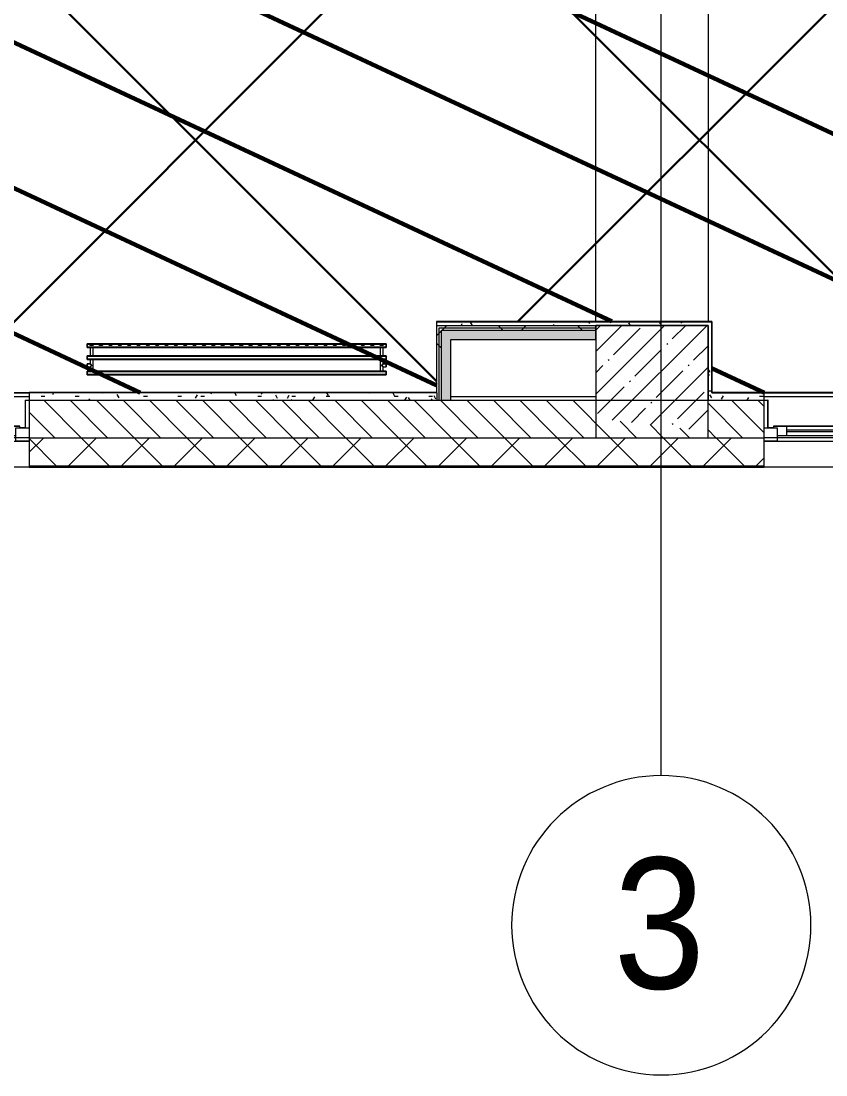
# Model space of a CAD drawing. Header units: millimetres. Extents: x -164500 to 426394, y -23753 to 102118.
# Drawn here: x 153359 to 157662, y -3507 to 2126 of the extents above; entities that cross this region are included whole.
import ezdxf

# ---------------------------------------------------------------- set-up
doc = ezdxf.new("R2010")
doc.units = ezdxf.units.MM
for name, color, linetype, lineweight in [('0) шлифовка', 5, 'Continuous', 60), ('5.3) Л-7 Линолеум 4 вып', 230, 'Continuous', 30), ('A-FLOR', 7, 'Continuous', 9), ('A-GLAZ', 7, 'Continuous', 9), ('A-GLAZ-1', 7, 'Continuous', 5), ('A-WALL', 7, 'Continuous', 5), ('I-WALL', 7, 'Continuous', 5), ('S-COLS-1', 7, 'Continuous', 5), ('Оси', 7, 'Continuous', 9), ('Оси-1', 7, 'Continuous', 20)]:
    doc.layers.add(name, color=color, linetype=linetype, lineweight=lineweight)
doc.layers.add('2) защита вин плитк', color=6, linetype='Continuous')
doc.layers.add('3.2.3) Нал-ой пол 4 вып', color=3, linetype='Continuous')
for name, color, linetype, lineweight, true_color in [('A-WALL-1', 9, 'Continuous', 5, 0x808080), ('A-WALL-FNSH-1', 9, 'Continuous', 5, 0x808080), ('M-EQPM-1', 7, 'Continuous', 9, 0xb2b2b2)]:
    doc.layers.add(name, color=color, linetype=linetype, lineweight=lineweight, true_color=true_color)
doc.styles.add('Arial', font='arial.ttf', dxfattribs={"width": 0.9, "height": 700})
pattern_1 = [(0, (148772.123, -0.94), (243.84, 60.96), [20.117, -162.763, 20.117, -162.763, -975.36]), (0, (148772.123, -0.94), (243.84, 60.96), [-365.76, 20.117, -345.643, 20.117, -162.763, -426.72]), (0, (148772.123, -0.94), (243.84, 60.96), [-914.4, 20.117, -101.803, 20.117, -284.683]), (120, (148863.563, 29.54), (-174.7129, 180.69163), [20.117, -162.763, 20.117, -162.763, -975.36]), (120, (148863.563, 29.54), (-174.7129, 180.69163), [-365.76, 20.117, -345.643, 20.117, -162.763, -426.72]), (120, (148863.563, 29.54), (-174.7129, 180.69163), [-914.4, 20.117, -101.803, 20.117, -284.683]), (240, (148894.043, 151.46), (-69.1271, -241.65163), [20.117, -162.763, 20.117, -162.763, -975.36]), (240, (148894.043, 151.46), (-69.1271, -241.65163), [-365.76, 20.117, -345.643, 20.117, -162.763, -426.72]), (240, (148894.043, 151.46), (-69.1271, -241.65163), [-914.4, 20.117, -101.803, 20.117, -284.683])]
pattern_2 = [(45, (148772.12, -0.94), (-212.132, 212.132), []), (135, (148772.12, -0.94), (-212.132, -212.132), [])]
pattern_3 = [(45, (148903.1, 14959), (-1347.04, 1347.04), [])]

# ---------------------------------------------------------------- blocks, each defined once
blk = doc.blocks.new('radiator_prado_classic_z_tip_30_po exemplyaru - Classic Z Тип 30-500-30677904-Объем проектирования 2 этажа')
at = {"layer": 'M-EQPM-1'}
for p, q in [((0, -64), (0, -82)), ((0, -64), (1600, -64)), ((1600, -64), (0, -64)), ((0, -82), (0, -64)), ((0, -82), (1600, -82)), ((18.5, -82), (0, -82)), ((17.5, -106.5), (0, -106.5)), ((17.5, -106.5), (0, -106.5)), ((0, -121.5), (0, -106.5)), ((0, -106.5), (0, -107.5)), ((0, -107.5), (0, -114)), ((0, -107.5), (0, -108.7)), ((0, -114), (0, -107.5)), ((0, -107.5), (0, -107.5)), ((0, -108.7), (0, -110.3)), ((0, -110.3), (0, -114)), ((17.5, -82), (17.5, -106.5)), ((17.5, -82), (17.5, -106.5)), ((17.5, -82), (18.5, -82)), ((18.5, -82), (17.5, -82)), ((17.5, -82), (18.5, -82)), ((21.2, -82), (17.5, -82)), ((18.5, -82), (32.2, -82)), ((28.8, -82), (18.5, -82)), ((18.5, -82), (32.2, -82)), ((32.5, -82), (21.2, -82)), ((32.2, -82), (28.8, -82)), ((32.2, -82), (32.5, -82)), ((32.5, -82), (32.2, -82)), ((32.2, -82), (32.5, -82)), ((1567.8, -82), (32.2, -82)), ((32.5, -146), (32.5, -82)), ((32.5, -146), (32.5, -82)), ((1567.5, -82), (1567.5, -146)), ((1567.5, -82), (1567.5, -146)), ((1567.5, -82), (1567.8, -82)), ((1575, -82), (1567.5, -82)), ((1567.5, -82), (1567.8, -82)), ((1567.8, -82), (1567.5, -82)), ((1567.8, -82), (1581.5, -82)), ((1567.8, -82), (1581.5, -82)), ((1569.7, -82), (1567.8, -82)), ((1573.1, -82), (1569.7, -82)), ((1576.9, -82), (1573.1, -82)), ((1582.5, -82), (1575, -82)), ((1581.5, -82), (1576.9, -82)), ((1581.5, -82), (1582.5, -82)), ((1581.5, -82), (1582.5, -82)), ((1582.5, -82), (1581.5, -82)), ((1600, -82), (1581.5, -82)), ((1582.5, -106.5), (1582.5, -82)), ((1582.5, -106.5), (1582.5, -82)), ((1600, -106.5), (1582.5, -106.5)), ((1600, -106.5), (1582.5, -106.5)), ((1600, -82), (1600, -64)), ((1600, -64), (1600, -82)), ((1600, -107.5), (1600, -106.5)), ((1600, -106.5), (1600, -121.5)), ((1600, -107.5), (1600, -106.5)), ((1600, -106.5), (1600, -107.5)), ((1600, -114), (1600, -107.5)), ((1600, -120.5), (1600, -107.5)), ((1600, -107.5), (1600, -120.5)), ((0, -114), (0, -120.5)), ((0, -114), (0, -117.8)), ((0, -120.5), (0, -114)), ((0, -117.8), (0, -119.3)), ((0, -119.3), (0, -120.5)), ((0, -120.5), (0, -121.5)), ((0, -120.5), (0, -120.5)), ((0, -121.5), (17.5, -121.5)), ((0, -121.5), (17.5, -121.5)), ((0, -146), (0, -164)), ((1600, -146), (0, -146)), ((0, -146), (18.5, -146)), ((0, -164), (0, -146)), ((0, -164), (1600, -164)), ((17.8, -164), (0, -164)), ((17.5, -121.5), (17.5, -146)), ((17.5, -121.5), (17.5, -146)), ((18.5, -146), (17.5, -146)), ((17.5, -146), (18.5, -146)), ((18.5, -146), (17.5, -146)), ((17.5, -146), (28.8, -146)), ((17.5, -164), (17.5, -210)), ((17.5, -164), (17.5, -210)), ((17.5, -164), (17.8, -164)), ((17.8, -164), (17.5, -164)), ((17.5, -164), (17.8, -164)), ((25, -164), (17.5, -164)), ((17.8, -164), (32.2, -164)), ((26.9, -164), (17.8, -164)), ((17.8, -164), (28.8, -164)), ((32.2, -146), (18.5, -146)), ((18.5, -146), (26.9, -146)), ((31.5, -146), (18.5, -146)), ((32.5, -164), (25, -164)), ((26.9, -146), (30.3, -146)), ((30.3, -164), (26.9, -164)), ((28.8, -146), (31.5, -146)), ((28.8, -164), (31.5, -164)), ((30.3, -146), (32.2, -146)), ((32.2, -164), (30.3, -164)), ((32.2, -146), (31.5, -146)), ((31.5, -146), (32.5, -146)), ((31.5, -164), (32.2, -164)), ((32.5, -146), (32.2, -146)), ((32.2, -146), (32.5, -146)), ((32.5, -146), (32.2, -146)), ((32.2, -146), (1567.8, -146)), ((32.2, -164), (32.5, -164)), ((32.5, -164), (32.2, -164)), ((32.2, -164), (32.5, -164)), ((1567.8, -164), (32.2, -164)), ((32.5, -210), (32.5, -164)), ((32.5, -210), (32.5, -164)), ((1567.8, -146), (1567.5, -146)), ((1567.5, -146), (1569.7, -146)), ((1567.8, -146), (1567.5, -146)), ((1567.5, -146), (1567.8, -146)), ((1567.5, -164), (1567.5, -210)), ((1567.5, -164), (1567.5, -210)), ((1567.5, -164), (1567.8, -164)), ((1571.2, -164), (1567.5, -164)), ((1567.5, -164), (1567.8, -164)), ((1567.8, -164), (1567.5, -164)), ((1573.1, -146), (1567.8, -146)), ((1581.5, -146), (1567.8, -146)), ((1567.8, -146), (1578.7, -146)), ((1567.8, -164), (1581.5, -164)), ((1567.8, -164), (1582.2, -164)), ((1576.9, -164), (1567.8, -164)), ((1569.7, -146), (1573.1, -146)), ((1575, -164), (1571.2, -164)), ((1581.5, -146), (1573.1, -146)), ((1573.1, -146), (1576.9, -146)), ((1578.7, -164), (1575, -164)), ((1576.9, -146), (1582.5, -146)), ((1581.5, -164), (1576.9, -164)), ((1578.7, -146), (1581.5, -146)), ((1582.5, -164), (1578.7, -164)), ((1582.5, -146), (1581.5, -146)), ((1582.5, -146), (1581.5, -146)), ((1581.5, -146), (1582.5, -146)), ((1581.5, -146), (1600, -146)), ((1581.5, -164), (1582.2, -164)), ((1582.2, -164), (1581.5, -164)), ((1582.2, -164), (1582.5, -164)), ((1582.2, -164), (1582.5, -164)), ((1582.5, -164), (1582.2, -164)), ((1600, -164), (1582.2, -164)), ((1582.5, -146), (1582.5, -121.5)), ((1582.5, -121.5), (1600, -121.5)), ((1582.5, -146), (1582.5, -121.5)), ((1582.5, -121.5), (1600, -121.5)), ((1582.5, -210), (1582.5, -164)), ((1582.5, -210), (1582.5, -164)), ((1600, -120.5), (1600, -114)), ((1600, -121.5), (1600, -120.5)), ((1600, -121.5), (1600, -120.5)), ((1600, -120.5), (1600, -121.5)), ((1600, -164), (1600, -146)), ((1600, -146), (1600, -164)), ((1600, -210), (0, -210)), ((0, -210), (0, -228)), ((0, -228), (0, -210)), ((0, -210), (17.8, -210)), ((17.5, -223), (12.5, -228)), ((17.5, -223), (12.5, -228)), ((17.8, -210), (17.5, -210)), ((17.5, -210), (17.8, -210)), ((18.5, -210), (17.5, -210)), ((17.5, -210), (17.8, -210)), ((17.5, -223), (32.5, -223)), ((32.5, -223), (17.5, -223)), ((18.5, -210), (17.8, -210)), ((17.8, -210), (32.2, -210)), ((17.8, -210), (21.2, -210)), ((21.2, -210), (18.5, -210)), ((32.5, -210), (18.5, -210)), ((32.2, -210), (21.2, -210)), ((21.2, -210), (32.2, -210)), ((32.5, -210), (32.2, -210)), ((32.2, -210), (32.5, -210)), ((32.2, -210), (32.5, -210)), ((32.2, -210), (1567.8, -210)), ((37.5, -228), (32.5, -223)), ((32.5, -223), (37.5, -228)), ((67.5, -223), (62.5, -228)), ((67.5, -223), (62.5, -228)), ((67.5, -223), (82.5, -223)), ((82.5, -223), (67.5, -223)), ((87.5, -228), (82.5, -223)), ((82.5, -223), (87.5, -228)), ((117.5, -223), (112.5, -228)), ((117.5, -223), (112.5, -228)), ((117.5, -223), (132.5, -223)), ((132.5, -223), (117.5, -223)), ((137.5, -228), (132.5, -223)), ((132.5, -223), (137.5, -228)), ((167.5, -223), (162.5, -228)), ((167.5, -223), (162.5, -228)), ((167.5, -223), (182.5, -223)), ((182.5, -223), (167.5, -223)), ((187.5, -228), (182.5, -223)), ((182.5, -223), (187.5, -228)), ((217.5, -223), (212.5, -228)), ((217.5, -223), (212.5, -228)), ((217.5, -223), (232.5, -223)), ((232.5, -223), (217.5, -223)), ((237.5, -228), (232.5, -223)), ((232.5, -223), (237.5, -228)), ((267.5, -223), (262.5, -228)), ((267.5, -223), (262.5, -228)), ((267.5, -223), (282.5, -223)), ((282.5, -223), (267.5, -223)), ((287.5, -228), (282.5, -223)), ((282.5, -223), (287.5, -228)), ((317.5, -223), (312.5, -228)), ((317.5, -223), (312.5, -228)), ((317.5, -223), (332.5, -223)), ((332.5, -223), (317.5, -223)), ((337.5, -228), (332.5, -223)), ((332.5, -223), (337.5, -228)), ((367.5, -223), (362.5, -228)), ((367.5, -223), (362.5, -228)), ((367.5, -223), (382.5, -223)), ((382.5, -223), (367.5, -223)), ((387.5, -228), (382.5, -223)), ((382.5, -223), (387.5, -228)), ((417.5, -223), (412.5, -228)), ((417.5, -223), (412.5, -228)), ((417.5, -223), (432.5, -223)), ((432.5, -223), (417.5, -223)), ((437.5, -228), (432.5, -223)), ((432.5, -223), (437.5, -228)), ((467.5, -223), (462.5, -228)), ((467.5, -223), (462.5, -228)), ((467.5, -223), (482.5, -223)), ((482.5, -223), (467.5, -223)), ((487.5, -228), (482.5, -223)), ((482.5, -223), (487.5, -228)), ((517.5, -223), (512.5, -228)), ((517.5, -223), (512.5, -228)), ((517.5, -223), (532.5, -223)), ((532.5, -223), (517.5, -223)), ((537.5, -228), (532.5, -223)), ((532.5, -223), (537.5, -228)), ((567.5, -223), (562.5, -228)), ((567.5, -223), (562.5, -228)), ((567.5, -223), (582.5, -223)), ((582.5, -223), (567.5, -223)), ((587.5, -228), (582.5, -223)), ((582.5, -223), (587.5, -228)), ((617.5, -223), (612.5, -228)), ((617.5, -223), (612.5, -228)), ((617.5, -223), (632.5, -223)), ((632.5, -223), (617.5, -223)), ((637.5, -228), (632.5, -223)), ((632.5, -223), (637.5, -228)), ((667.5, -223), (662.5, -228)), ((667.5, -223), (662.5, -228)), ((667.5, -223), (682.5, -223)), ((682.5, -223), (667.5, -223)), ((687.5, -228), (682.5, -223)), ((682.5, -223), (687.5, -228)), ((717.5, -223), (712.5, -228)), ((717.5, -223), (712.5, -228)), ((717.5, -223), (732.5, -223)), ((732.5, -223), (717.5, -223)), ((737.5, -228), (732.5, -223)), ((732.5, -223), (737.5, -228)), ((767.5, -223), (762.5, -228)), ((767.5, -223), (762.5, -228)), ((767.5, -223), (782.5, -223)), ((782.5, -223), (767.5, -223)), ((787.5, -228), (782.5, -223)), ((782.5, -223), (787.5, -228)), ((817.5, -223), (812.5, -228)), ((817.5, -223), (812.5, -228)), ((817.5, -223), (832.5, -223)), ((832.5, -223), (817.5, -223)), ((837.5, -228), (832.5, -223)), ((832.5, -223), (837.5, -228)), ((867.5, -223), (862.5, -228)), ((867.5, -223), (862.5, -228)), ((867.5, -223), (882.5, -223)), ((882.5, -223), (867.5, -223)), ((887.5, -228), (882.5, -223)), ((882.5, -223), (887.5, -228)), ((917.5, -223), (912.5, -228)), ((917.5, -223), (912.5, -228)), ((917.5, -223), (932.5, -223)), ((932.5, -223), (917.5, -223)), ((937.5, -228), (932.5, -223)), ((932.5, -223), (937.5, -228)), ((967.5, -223), (962.5, -228)), ((967.5, -223), (962.5, -228)), ((967.5, -223), (982.5, -223)), ((982.5, -223), (967.5, -223)), ((987.5, -228), (982.5, -223)), ((982.5, -223), (987.5, -228)), ((1017.5, -223), (1012.5, -228)), ((1017.5, -223), (1012.5, -228)), ((1017.5, -223), (1032.5, -223)), ((1032.5, -223), (1017.5, -223)), ((1037.5, -228), (1032.5, -223)), ((1032.5, -223), (1037.5, -228)), ((1067.5, -223), (1062.5, -228)), ((1067.5, -223), (1062.5, -228)), ((1067.5, -223), (1082.5, -223)), ((1082.5, -223), (1067.5, -223)), ((1087.5, -228), (1082.5, -223)), ((1082.5, -223), (1087.5, -228)), ((1117.5, -223), (1112.5, -228)), ((1117.5, -223), (1112.5, -228)), ((1117.5, -223), (1132.5, -223)), ((1132.5, -223), (1117.5, -223)), ((1137.5, -228), (1132.5, -223)), ((1132.5, -223), (1137.5, -228)), ((1167.5, -223), (1162.5, -228)), ((1167.5, -223), (1162.5, -228)), ((1167.5, -223), (1182.5, -223)), ((1182.5, -223), (1167.5, -223)), ((1187.5, -228), (1182.5, -223)), ((1182.5, -223), (1187.5, -228)), ((1217.5, -223), (1212.5, -228)), ((1217.5, -223), (1212.5, -228)), ((1217.5, -223), (1232.5, -223)), ((1232.5, -223), (1217.5, -223)), ((1237.5, -228), (1232.5, -223)), ((1232.5, -223), (1237.5, -228)), ((1267.5, -223), (1262.5, -228)), ((1267.5, -223), (1262.5, -228)), ((1267.5, -223), (1282.5, -223)), ((1282.5, -223), (1267.5, -223)), ((1287.5, -228), (1282.5, -223)), ((1282.5, -223), (1287.5, -228)), ((1317.5, -223), (1312.5, -228)), ((1317.5, -223), (1312.5, -228)), ((1317.5, -223), (1332.5, -223)), ((1332.5, -223), (1317.5, -223)), ((1337.5, -228), (1332.5, -223)), ((1332.5, -223), (1337.5, -228)), ((1367.5, -223), (1362.5, -228)), ((1367.5, -223), (1362.5, -228)), ((1367.5, -223), (1382.5, -223)), ((1382.5, -223), (1367.5, -223)), ((1387.5, -228), (1382.5, -223)), ((1382.5, -223), (1387.5, -228)), ((1417.5, -223), (1412.5, -228)), ((1417.5, -223), (1412.5, -228)), ((1417.5, -223), (1432.5, -223)), ((1432.5, -223), (1417.5, -223)), ((1437.5, -228), (1432.5, -223)), ((1432.5, -223), (1437.5, -228)), ((1467.5, -223), (1462.5, -228)), ((1467.5, -223), (1462.5, -228)), ((1467.5, -223), (1482.5, -223)), ((1482.5, -223), (1467.5, -223)), ((1487.5, -228), (1482.5, -223)), ((1482.5, -223), (1487.5, -228)), ((1517.5, -223), (1512.5, -228)), ((1517.5, -223), (1512.5, -228)), ((1517.5, -223), (1532.5, -223)), ((1532.5, -223), (1517.5, -223)), ((1537.5, -228), (1532.5, -223)), ((1532.5, -223), (1537.5, -228)), ((1567.5, -223), (1562.5, -228)), ((1567.5, -223), (1562.5, -228)), ((1578.7, -210), (1567.5, -210)), ((1567.5, -210), (1567.8, -210)), ((1567.8, -210), (1567.5, -210)), ((1567.5, -210), (1567.8, -210)), ((1567.5, -223), (1582.5, -223)), ((1582.5, -223), (1567.5, -223)), ((1567.8, -210), (1568.5, -210)), ((1580.3, -210), (1567.8, -210)), ((1567.8, -210), (1582.2, -210)), ((1568.5, -210), (1571.2, -210)), ((1571.2, -210), (1582.2, -210)), ((1582.5, -210), (1578.7, -210)), ((1582.2, -210), (1580.3, -210)), ((1582.2, -210), (1582.5, -210)), ((1582.5, -210), (1582.2, -210)), ((1582.2, -210), (1582.5, -210)), ((1582.2, -210), (1600, -210)), ((1587.5, -228), (1582.5, -223)), ((1582.5, -223), (1587.5, -228)), ((1600, -228), (1600, -210)), ((1600, -210), (1600, -228)), ((0, -228), (1600, -228)), ((12.5, -228), (0, -228)), ((37.5, -228), (12.5, -228)), ((37.5, -228), (12.5, -228)), ((12.5, -228), (37.5, -228)), ((62.5, -228), (37.5, -228)), ((87.5, -228), (62.5, -228)), ((87.5, -228), (62.5, -228)), ((62.5, -228), (87.5, -228)), ((112.5, -228), (87.5, -228)), ((137.5, -228), (112.5, -228)), ((137.5, -228), (112.5, -228)), ((112.5, -228), (137.5, -228)), ((162.5, -228), (137.5, -228)), ((187.5, -228), (162.5, -228)), ((187.5, -228), (162.5, -228)), ((162.5, -228), (187.5, -228)), ((212.5, -228), (187.5, -228)), ((237.5, -228), (212.5, -228)), ((237.5, -228), (212.5, -228)), ((212.5, -228), (237.5, -228)), ((262.5, -228), (237.5, -228)), ((287.5, -228), (262.5, -228)), ((287.5, -228), (262.5, -228)), ((262.5, -228), (287.5, -228)), ((312.5, -228), (287.5, -228)), ((337.5, -228), (312.5, -228)), ((337.5, -228), (312.5, -228)), ((312.5, -228), (337.5, -228)), ((362.5, -228), (337.5, -228)), ((387.5, -228), (362.5, -228)), ((387.5, -228), (362.5, -228)), ((362.5, -228), (387.5, -228)), ((412.5, -228), (387.5, -228)), ((437.5, -228), (412.5, -228)), ((437.5, -228), (412.5, -228)), ((412.5, -228), (437.5, -228)), ((462.5, -228), (437.5, -228)), ((487.5, -228), (462.5, -228)), ((487.5, -228), (462.5, -228)), ((462.5, -228), (487.5, -228)), ((512.5, -228), (487.5, -228)), ((537.5, -228), (512.5, -228)), ((537.5, -228), (512.5, -228)), ((512.5, -228), (537.5, -228)), ((562.5, -228), (537.5, -228)), ((587.5, -228), (562.5, -228)), ((587.5, -228), (562.5, -228)), ((562.5, -228), (587.5, -228)), ((612.5, -228), (587.5, -228)), ((637.5, -228), (612.5, -228)), ((637.5, -228), (612.5, -228)), ((612.5, -228), (637.5, -228)), ((662.5, -228), (637.5, -228)), ((687.5, -228), (662.5, -228)), ((687.5, -228), (662.5, -228)), ((662.5, -228), (687.5, -228)), ((712.5, -228), (687.5, -228)), ((737.5, -228), (712.5, -228)), ((737.5, -228), (712.5, -228)), ((712.5, -228), (737.5, -228)), ((762.5, -228), (737.5, -228)), ((787.5, -228), (762.5, -228)), ((787.5, -228), (762.5, -228)), ((762.5, -228), (787.5, -228)), ((812.5, -228), (787.5, -228)), ((837.5, -228), (812.5, -228)), ((837.5, -228), (812.5, -228)), ((812.5, -228), (837.5, -228)), ((862.5, -228), (837.5, -228)), ((887.5, -228), (862.5, -228)), ((887.5, -228), (862.5, -228)), ((862.5, -228), (887.5, -228)), ((912.5, -228), (887.5, -228)), ((937.5, -228), (912.5, -228)), ((937.5, -228), (912.5, -228)), ((912.5, -228), (937.5, -228)), ((962.5, -228), (937.5, -228)), ((987.5, -228), (962.5, -228)), ((987.5, -228), (962.5, -228)), ((962.5, -228), (987.5, -228)), ((1012.5, -228), (987.5, -228)), ((1037.5, -228), (1012.5, -228)), ((1037.5, -228), (1012.5, -228)), ((1012.5, -228), (1037.5, -228)), ((1062.5, -228), (1037.5, -228)), ((1087.5, -228), (1062.5, -228)), ((1087.5, -228), (1062.5, -228)), ((1062.5, -228), (1087.5, -228)), ((1112.5, -228), (1087.5, -228)), ((1137.5, -228), (1112.5, -228)), ((1137.5, -228), (1112.5, -228)), ((1112.5, -228), (1137.5, -228)), ((1162.5, -228), (1137.5, -228)), ((1187.5, -228), (1162.5, -228)), ((1187.5, -228), (1162.5, -228)), ((1162.5, -228), (1187.5, -228)), ((1212.5, -228), (1187.5, -228)), ((1237.5, -228), (1212.5, -228)), ((1237.5, -228), (1212.5, -228)), ((1212.5, -228), (1237.5, -228)), ((1262.5, -228), (1237.5, -228)), ((1287.5, -228), (1262.5, -228)), ((1287.5, -228), (1262.5, -228)), ((1262.5, -228), (1287.5, -228)), ((1312.5, -228), (1287.5, -228)), ((1337.5, -228), (1312.5, -228)), ((1337.5, -228), (1312.5, -228)), ((1312.5, -228), (1337.5, -228)), ((1362.5, -228), (1337.5, -228)), ((1387.5, -228), (1362.5, -228)), ((1387.5, -228), (1362.5, -228)), ((1362.5, -228), (1387.5, -228)), ((1412.5, -228), (1387.5, -228)), ((1437.5, -228), (1412.5, -228)), ((1437.5, -228), (1412.5, -228)), ((1412.5, -228), (1437.5, -228)), ((1462.5, -228), (1437.5, -228)), ((1487.5, -228), (1462.5, -228)), ((1487.5, -228), (1462.5, -228)), ((1462.5, -228), (1487.5, -228)), ((1512.5, -228), (1487.5, -228)), ((1537.5, -228), (1512.5, -228)), ((1537.5, -228), (1512.5, -228)), ((1512.5, -228), (1537.5, -228)), ((1562.5, -228), (1537.5, -228)), ((1587.5, -228), (1562.5, -228)), ((1587.5, -228), (1562.5, -228)), ((1562.5, -228), (1587.5, -228)), ((1600, -228), (1587.5, -228))]:
    blk.add_line(p, q, dxfattribs=at)
for points, knots in [([(18.5, -107.5), (18.4, -107.4), (18.3, -107.3), (18.1, -107.1), (17.9, -106.9), (17.8, -106.8), (17.7, -106.7), (17.5, -106.5), (17.5, -106.5), (17.5, -106.5)], [0.7142857, 0.7142857, 0.7142857, 0.7142857, 0.75, 0.7857143, 0.8214286, 0.8571429, 0.8928571, 0.9285714, 1, 1, 1, 1]), ([(17.5, -106.5), (17.5, -106.5), (17.5, -106.5), (17.7, -106.7), (17.8, -106.8), (17.9, -106.9), (18.1, -107.1), (18.3, -107.3), (18.4, -107.4), (18.5, -107.5)], [0, 0, 0, 0, 0.0714286, 0.1071429, 0.1428571, 0.1785714, 0.2142857, 0.25, 0.2857143, 0.2857143, 0.2857143, 0.2857143]), ([(17.5, -106.5), (17.5, -106.5), (17.5, -106.5), (17.7, -106.7), (17.8, -106.8), (17.9, -106.9), (18.1, -107.1), (18.3, -107.3), (18.4, -107.4), (18.5, -107.5)], [0, 0, 0, 0, 0.0714286, 0.1071429, 0.1428571, 0.1785714, 0.2142857, 0.25, 0.2857143, 0.2857143, 0.2857143, 0.2857143]), ([(25, -114), (24.5, -113.5), (23.6, -112.6), (22.4, -111.4), (21.6, -110.6), (21.1, -110.1), (20.8, -109.8), (20.5, -109.5), (20.2, -109.2), (19.8, -108.9), (19.6, -108.6), (19.3, -108.3), (19, -108), (18.7, -107.7), (18.5, -107.5), (18.3, -107.3), (18.1, -107.1), (17.9, -106.9), (17.8, -106.8), (17.7, -106.7), (17.5, -106.5), (17.5, -106.5), (17.5, -106.5)], [0, 0, 0, 0, 0.142857, 0.285714, 0.357143, 0.392857, 0.428571, 0.464286, 0.5, 0.535714, 0.571429, 0.607143, 0.642857, 0.678571, 0.714286, 0.75, 0.785714, 0.821429, 0.857143, 0.892857, 0.928571, 1, 1, 1, 1]), ([(22.1, -111.1), (21.9, -110.9), (21.6, -110.6), (21.1, -110.1), (20.8, -109.8), (20.5, -109.5), (20.2, -109.2), (19.9, -108.8), (19.7, -108.7), (19.6, -108.6)], [0.2857143, 0.2857143, 0.2857143, 0.2857143, 0.3571429, 0.3928571, 0.4285714, 0.4642857, 0.5, 0.5357143, 0.5714286, 0.5714286, 0.5714286, 0.5714286]), ([(19.6, -108.6), (19.7, -108.7), (19.9, -108.8), (20.3, -109.3), (20.7, -109.7), (21.1, -110.1), (21.6, -110.6), (21.9, -110.9), (22.1, -111.1)], [0.4285714, 0.4285714, 0.4285714, 0.4285714, 0.4642857, 0.5, 0.5714286, 0.6071429, 0.6428571, 0.7142857, 0.7142857, 0.7142857, 0.7142857]), ([(19.6, -108.6), (19.7, -108.7), (19.8, -108.9), (20.3, -109.3), (20.7, -109.7), (21.1, -110.1), (21.6, -110.6), (21.9, -110.9), (22.1, -111.1)], [0.4285714, 0.4285714, 0.4285714, 0.4285714, 0.4642857, 0.5, 0.5714286, 0.6071429, 0.6428571, 0.7142857, 0.7142857, 0.7142857, 0.7142857]), ([(1575, -114), (1575.5, -113.5), (1576.4, -112.6), (1577.6, -111.4), (1578.4, -110.6), (1578.9, -110.1), (1579.2, -109.8), (1579.5, -109.5), (1579.8, -109.2), (1580.1, -108.8), (1580.4, -108.6), (1580.7, -108.3), (1581, -108), (1581.3, -107.7), (1581.5, -107.5), (1581.7, -107.3), (1581.9, -107.1), (1582.1, -106.9), (1582.2, -106.8), (1582.3, -106.7), (1582.5, -106.5), (1582.5, -106.5), (1582.5, -106.5)], [0, 0, 0, 0, 0.142857, 0.285714, 0.357143, 0.392857, 0.428571, 0.464286, 0.5, 0.535714, 0.571429, 0.607143, 0.642857, 0.678571, 0.714286, 0.75, 0.785714, 0.821429, 0.857143, 0.892857, 0.928571, 1, 1, 1, 1]), ([(1580.4, -108.6), (1580.3, -108.7), (1580.1, -108.8), (1579.7, -109.3), (1579.3, -109.7), (1578.9, -110.1), (1578.4, -110.6), (1578.1, -110.9), (1577.9, -111.1)], [0.4285714, 0.4285714, 0.4285714, 0.4285714, 0.4642857, 0.5, 0.5714286, 0.6071429, 0.6428571, 0.7142857, 0.7142857, 0.7142857, 0.7142857]), ([(1577.9, -111.1), (1578.1, -110.9), (1578.4, -110.6), (1578.9, -110.1), (1579.2, -109.8), (1579.5, -109.5), (1579.8, -109.2), (1580.1, -108.8), (1580.3, -108.7), (1580.4, -108.6)], [0.2857143, 0.2857143, 0.2857143, 0.2857143, 0.3571429, 0.3928571, 0.4285714, 0.4642857, 0.5, 0.5357143, 0.5714286, 0.5714286, 0.5714286, 0.5714286]), ([(1579.2, -109.8), (1579.1, -109.9), (1578.9, -110.1), (1578.4, -110.6), (1578.1, -110.9), (1577.9, -111.1)], [0.5714286, 0.5714286, 0.5714286, 0.5714286, 0.6071429, 0.6428571, 0.7142857, 0.7142857, 0.7142857, 0.7142857]), ([(1580.4, -108.6), (1580.3, -108.7), (1580.1, -108.8), (1579.7, -109.3), (1579.4, -109.6), (1579.2, -109.8)], [0.4285714, 0.4285714, 0.4285714, 0.4285714, 0.4642857, 0.5, 0.5714286, 0.5714286, 0.5714286, 0.5714286]), ([(1582.5, -106.5), (1582.5, -106.5), (1582.5, -106.5), (1582.3, -106.7), (1582.2, -106.8), (1582.1, -106.9), (1581.9, -107.1), (1581.7, -107.3), (1581.6, -107.4), (1581.5, -107.5)], [0, 0, 0, 0, 0.0714286, 0.1071429, 0.1428571, 0.1785714, 0.2142857, 0.25, 0.2857143, 0.2857143, 0.2857143, 0.2857143]), ([(1582.5, -106.5), (1582.5, -106.5), (1582.5, -106.5), (1582.3, -106.7), (1582.2, -106.8), (1582.1, -106.9), (1581.9, -107.1), (1581.7, -107.3), (1581.6, -107.4), (1581.5, -107.5)], [0, 0, 0, 0, 0.0714286, 0.1071429, 0.1428571, 0.1785714, 0.2142857, 0.25, 0.2857143, 0.2857143, 0.2857143, 0.2857143]), ([(1581.5, -107.5), (1581.6, -107.4), (1581.7, -107.3), (1581.9, -107.1), (1582.1, -106.9), (1582.2, -106.8), (1582.3, -106.7), (1582.5, -106.5), (1582.5, -106.5), (1582.5, -106.5)], [0.7142857, 0.7142857, 0.7142857, 0.7142857, 0.75, 0.7857143, 0.8214286, 0.8571429, 0.8928571, 0.9285714, 1, 1, 1, 1]), ([(17.5, -121.5), (17.5, -121.5), (17.5, -121.5), (17.7, -121.3), (17.8, -121.2), (17.9, -121.1), (18.1, -120.9), (18.3, -120.7), (18.5, -120.5), (18.7, -120.3), (19, -120), (19.3, -119.7), (19.6, -119.4), (19.8, -119.1), (20.3, -118.7), (20.7, -118.3), (21.1, -117.9), (21.6, -117.4), (22.4, -116.6), (23.6, -115.4), (24.5, -114.5), (25, -114)], [0, 0, 0, 0, 0.071429, 0.107143, 0.142857, 0.178571, 0.214286, 0.25, 0.285714, 0.321429, 0.357143, 0.392857, 0.428571, 0.464286, 0.5, 0.571429, 0.607143, 0.642857, 0.714286, 0.857143, 1, 1, 1, 1]), ([(17.5, -121.5), (17.5, -121.5), (17.5, -121.5), (17.7, -121.3), (17.8, -121.2), (17.9, -121.1), (18.1, -120.9), (18.3, -120.7), (18.4, -120.6), (18.5, -120.5)], [0, 0, 0, 0, 0.0714286, 0.1071429, 0.1428571, 0.1785714, 0.2142857, 0.25, 0.2857143, 0.2857143, 0.2857143, 0.2857143]), ([(18.5, -120.5), (18.4, -120.6), (18.3, -120.7), (18.1, -120.9), (17.9, -121.1), (17.8, -121.2), (17.7, -121.3), (17.5, -121.5), (17.5, -121.5), (17.5, -121.5)], [0.7142857, 0.7142857, 0.7142857, 0.7142857, 0.75, 0.7857143, 0.8214286, 0.8571429, 0.8928571, 0.9285714, 1, 1, 1, 1]), ([(18.5, -120.5), (18.4, -120.6), (18.3, -120.7), (18.1, -120.9), (17.9, -121.1), (17.8, -121.2), (17.7, -121.3), (17.5, -121.5), (17.5, -121.5), (17.5, -121.5)], [0.7142857, 0.7142857, 0.7142857, 0.7142857, 0.75, 0.7857143, 0.8214286, 0.8571429, 0.8928571, 0.9285714, 1, 1, 1, 1]), ([(19.6, -119.4), (19.7, -119.3), (19.9, -119.2), (20.3, -118.7), (20.7, -118.3), (21.1, -117.9), (21.6, -117.4), (21.9, -117.1), (22.1, -116.9)], [0.4285714, 0.4285714, 0.4285714, 0.4285714, 0.4642857, 0.5, 0.5714286, 0.6071429, 0.6428571, 0.7142857, 0.7142857, 0.7142857, 0.7142857]), ([(22.1, -116.9), (21.9, -117.1), (21.6, -117.4), (21.1, -117.9), (20.8, -118.2), (20.5, -118.5), (20.2, -118.8), (19.9, -119.2), (19.7, -119.3), (19.6, -119.4)], [0.2857143, 0.2857143, 0.2857143, 0.2857143, 0.3571429, 0.3928571, 0.4285714, 0.4642857, 0.5, 0.5357143, 0.5714286, 0.5714286, 0.5714286, 0.5714286]), ([(22.1, -116.9), (21.9, -117.1), (21.6, -117.4), (21.1, -117.9), (20.8, -118.2), (20.5, -118.5), (20.2, -118.8), (19.8, -119.1), (19.7, -119.3), (19.6, -119.4)], [0.2857143, 0.2857143, 0.2857143, 0.2857143, 0.3571429, 0.3928571, 0.4285714, 0.4642857, 0.5, 0.5357143, 0.5714286, 0.5714286, 0.5714286, 0.5714286]), ([(1582.5, -121.5), (1582.5, -121.5), (1582.5, -121.5), (1582.3, -121.3), (1582.2, -121.2), (1582.1, -121.1), (1581.9, -120.9), (1581.7, -120.7), (1581.5, -120.5), (1581.3, -120.3), (1581, -120), (1580.7, -119.7), (1580.4, -119.4), (1580.1, -119.2), (1579.7, -118.7), (1579.3, -118.3), (1578.9, -117.9), (1578.4, -117.4), (1577.6, -116.6), (1576.4, -115.4), (1575.5, -114.5), (1575, -114)], [0, 0, 0, 0, 0.071429, 0.107143, 0.142857, 0.178571, 0.214286, 0.25, 0.285714, 0.321429, 0.357143, 0.392857, 0.428571, 0.464286, 0.5, 0.571429, 0.607143, 0.642857, 0.714286, 0.857143, 1, 1, 1, 1]), ([(1577.9, -116.9), (1578.1, -117.1), (1578.4, -117.4), (1578.9, -117.9), (1579.2, -118.2), (1579.5, -118.5), (1579.8, -118.8), (1580.1, -119.2), (1580.3, -119.3), (1580.4, -119.4)], [0.2857143, 0.2857143, 0.2857143, 0.2857143, 0.3571429, 0.3928571, 0.4285714, 0.4642857, 0.5, 0.5357143, 0.5714286, 0.5714286, 0.5714286, 0.5714286]), ([(1577.9, -116.9), (1578.1, -117.1), (1578.4, -117.4), (1578.9, -117.9), (1579.2, -118.2), (1579.5, -118.5), (1579.8, -118.8), (1580.1, -119.2), (1580.3, -119.3), (1580.4, -119.4)], [0.2857143, 0.2857143, 0.2857143, 0.2857143, 0.3571429, 0.3928571, 0.4285714, 0.4642857, 0.5, 0.5357143, 0.5714286, 0.5714286, 0.5714286, 0.5714286]), ([(1580.4, -119.4), (1580.3, -119.3), (1580.1, -119.2), (1579.7, -118.7), (1579.3, -118.3), (1578.9, -117.9), (1578.4, -117.4), (1578.1, -117.1), (1577.9, -116.9)], [0.4285714, 0.4285714, 0.4285714, 0.4285714, 0.4642857, 0.5, 0.5714286, 0.6071429, 0.6428571, 0.7142857, 0.7142857, 0.7142857, 0.7142857]), ([(1581.5, -120.5), (1581.6, -120.6), (1581.7, -120.7), (1581.9, -120.9), (1582.1, -121.1), (1582.2, -121.2), (1582.3, -121.3), (1582.5, -121.5), (1582.5, -121.5), (1582.5, -121.5)], [0.7142857, 0.7142857, 0.7142857, 0.7142857, 0.75, 0.7857143, 0.8214286, 0.8571429, 0.8928571, 0.9285714, 1, 1, 1, 1]), ([(1581.5, -120.5), (1581.6, -120.6), (1581.7, -120.7), (1581.9, -120.9), (1582.1, -121.1), (1582.2, -121.2), (1582.3, -121.3), (1582.5, -121.5), (1582.5, -121.5), (1582.5, -121.5)], [0.7142857, 0.7142857, 0.7142857, 0.7142857, 0.75, 0.7857143, 0.8214286, 0.8571429, 0.8928571, 0.9285714, 1, 1, 1, 1]), ([(1582.5, -121.5), (1582.5, -121.5), (1582.5, -121.5), (1582.3, -121.3), (1582.2, -121.2), (1582.1, -121.1), (1581.9, -120.9), (1581.7, -120.7), (1581.6, -120.6), (1581.5, -120.5)], [0, 0, 0, 0, 0.0714286, 0.1071429, 0.1428571, 0.1785714, 0.2142857, 0.25, 0.2857143, 0.2857143, 0.2857143, 0.2857143])]:
    blk.add_open_spline(points, degree=3, knots=knots, dxfattribs=at)
for points in [[(19.6, -108.6), (19.5, -108.5), (19.3, -108.3), (19, -108), (18.7, -107.7), (18.6, -107.6), (18.5, -107.5)], [(18.5, -107.5), (18.6, -107.6), (18.7, -107.7), (19, -108), (19.3, -108.3), (19.5, -108.5), (19.6, -108.6)], [(18.5, -107.5), (18.6, -107.6), (18.7, -107.7), (19, -108), (19.3, -108.3), (19.5, -108.5), (19.6, -108.6)], [(25, -114), (24.5, -113.5), (23.6, -112.6), (22.6, -111.6), (22.1, -111.1)], [(22.1, -111.1), (22.6, -111.6), (23.6, -112.6), (24.5, -113.5), (25, -114)], [(22.1, -111.1), (22.6, -111.6), (23.6, -112.6), (24.5, -113.5), (25, -114)], [(1577.9, -111.1), (1577.4, -111.6), (1576.4, -112.6), (1575.5, -113.5), (1575, -114)], [(1577.9, -111.1), (1577.4, -111.6), (1576.4, -112.6), (1575.5, -113.5), (1575, -114)], [(1575, -114), (1575.5, -113.5), (1576.4, -112.6), (1577.4, -111.6), (1577.9, -111.1)], [(1581.5, -107.5), (1581.4, -107.6), (1581.3, -107.7), (1581, -108), (1580.7, -108.3), (1580.5, -108.5), (1580.4, -108.6)], [(1581.5, -107.5), (1581.4, -107.6), (1581.3, -107.7), (1581, -108), (1580.7, -108.3), (1580.5, -108.5), (1580.4, -108.6)], [(1580.4, -108.6), (1580.5, -108.5), (1580.7, -108.3), (1581, -108), (1581.3, -107.7), (1581.4, -107.6), (1581.5, -107.5)], [(18.5, -120.5), (18.6, -120.4), (18.7, -120.3), (19, -120), (19.3, -119.7), (19.5, -119.5), (19.6, -119.4)], [(19.6, -119.4), (19.5, -119.5), (19.3, -119.7), (19, -120), (18.7, -120.3), (18.6, -120.4), (18.5, -120.5)], [(19.6, -119.4), (19.5, -119.5), (19.3, -119.7), (19, -120), (18.7, -120.3), (18.6, -120.4), (18.5, -120.5)], [(22.1, -116.9), (22.6, -116.4), (23.6, -115.4), (24.5, -114.5), (25, -114)], [(25, -114), (24.5, -114.5), (23.6, -115.4), (22.6, -116.4), (22.1, -116.9)], [(25, -114), (24.5, -114.5), (23.6, -115.4), (22.6, -116.4), (22.1, -116.9)], [(1575, -114), (1575.5, -114.5), (1576.4, -115.4), (1577.4, -116.4), (1577.9, -116.9)], [(1575, -114), (1575.5, -114.5), (1576.4, -115.4), (1577.4, -116.4), (1577.9, -116.9)], [(1577.9, -116.9), (1577.4, -116.4), (1576.4, -115.4), (1575.5, -114.5), (1575, -114)], [(1580.4, -119.4), (1580.5, -119.5), (1580.7, -119.7), (1581, -120), (1581.3, -120.3), (1581.4, -120.4), (1581.5, -120.5)], [(1580.4, -119.4), (1580.5, -119.5), (1580.7, -119.7), (1581, -120), (1581.3, -120.3), (1581.4, -120.4), (1581.5, -120.5)], [(1581.5, -120.5), (1581.4, -120.4), (1581.3, -120.3), (1581, -120), (1580.7, -119.7), (1580.5, -119.5), (1580.4, -119.4)]]:
    blk.add_open_spline(points, degree=3, dxfattribs=at)
blk = doc.blocks.new('120_Окно_СКБ_2Ст - 120_Окно_СКБ_2Ст 3100х2500 _мал_створка слева_ 2-22446355-Объем проектирования 2 этажа')
at = {"layer": 'A-GLAZ'}
for p, q in [((-1550, -127), (-1550, -57)), ((-1550, -57), (-1480, -57)), ((-1480, -57), (-1480, -127)), ((650, -87), (-1480, -87)), ((-1480, -87), (-1480, -127)), ((-1430, -137), (-1430, -87)), ((600, -137), (600, -87)), ((650, -127), (650, -57)), ((650, -57), (720, -57)), ((650, -127), (650, -87)), ((720, -57), (720, -127)), ((1480, -87), (720, -87)), ((720, -87), (720, -127)), ((770, -137), (770, -87)), ((1430, -137), (1430, -87)), ((1480, -127), (1480, -57)), ((1480, -57), (1550, -57)), ((1480, -127), (1480, -87)), ((1550, -57), (1550, -127)), ((-1480, -127), (-1550, -127)), ((-1480, -127), (-1500, -127)), ((-1500, -127), (-1500, -137)), ((-1500, -137), (670, -137)), ((670, -137), (-1500, -137)), ((720, -127), (650, -127)), ((670, -127), (650, -127)), ((670, -137), (670, -127)), ((720, -127), (700, -127)), ((700, -127), (700, -137)), ((700, -137), (1500, -137)), ((1500, -137), (700, -137)), ((1550, -127), (1480, -127)), ((1500, -127), (1480, -127)), ((1500, -137), (1500, -127))]:
    blk.add_line(p, q, dxfattribs=at)
at = {"layer": 'A-GLAZ-1'}
for p, q in [((1550, -57), (-1550, -57)), ((-1430, -107), (600, -107)), ((770, -107), (1430, -107)), ((-1530, -127), (-1500, -127)), ((600, -117), (-1430, -117)), ((670, -127), (700, -127)), ((1430, -117), (770, -117)), ((1500, -127), (1530, -127))]:
    blk.add_line(p, q, dxfattribs=at)
blk = doc.blocks.new('120_Окно_СКБ_1Ст - 120_Окно_СКБ_1Ст 900х2500_h_-22445987-Объем проектирования 2 этажа')
at = {"layer": 'A-GLAZ'}
for p, q in [((-450, -127), (-450, -57)), ((-450, -57), (-380, -57)), ((-380, -57), (-380, -127)), ((380, -87), (-380, -87)), ((-380, -87), (-380, -127)), ((-330, -137), (-330, -87)), ((330, -137), (330, -87)), ((380, -127), (380, -57)), ((380, -57), (450, -57)), ((380, -127), (380, -87)), ((450, -57), (450, -127)), ((-380, -127), (-450, -127)), ((-380, -127), (-400, -127)), ((-400, -127), (-400, -137)), ((-400, -137), (400, -137)), ((400, -137), (-400, -137)), ((450, -127), (380, -127)), ((400, -127), (380, -127)), ((400, -137), (400, -127))]:
    blk.add_line(p, q, dxfattribs=at)
at = {"layer": 'A-GLAZ-1'}
for p, q in [((450, -57), (-450, -57)), ((-330, -107), (330, -107)), ((-430, -127), (-400, -127)), ((330, -117), (-330, -117)), ((400, -127), (430, -127))]:
    blk.add_line(p, q, dxfattribs=at)
blk = doc.blocks.new('Ось сетки - D8-29747960-Объем проектирования 2 этажа')
at = {"layer": 'Оси-1'}
for start, end in [(360, 180), (180, 360)]:
    blk.add_arc((0, 0), 4, start, end, dxfattribs=at)

msp = doc.modelspace()

# ---------------------------------------------------------------- hatches: boundary and pattern name
at = {"layer": '0) шлифовка', "true_color": 0x2776bb}
h = msp.add_hatch(dxfattribs=at)
h.set_pattern_fill('ANSI31', color=152, scale=222, angle=110)
h.set_pattern_definition([(155, (148903.1, 14959), (-297.882, -638.81), [])])
h.paths.add_polyline_path([(156811.123, 7279), (156411.123, 7279), (156411.123, 7679), (152523.123, 7679), (152523.123, 141), (153402.123, 141), (155581.123, 141), (155581.123, 500), (155581.123, 521), (157053.123, 521), (157053.123, 141), (160431.123, 141), (160431.123, 521), (161161.123, 521), (161161.123, 7049), (160224.123, 7049), (160224.123, 7672), (159440.123, 7672), (159440.123, 7050), (159440.123, 7049), (158531.123, 7049), (158531.123, 7679), (157653.123, 7679), (157653.123, 7049), (156811.123, 7049)])
at = {"layer": '2) защита вин плитк'}
h = msp.add_hatch(dxfattribs=at)
h.set_pattern_fill('ANSI31', color=256, scale=600)
h.set_pattern_definition(pattern_3)
h.paths.add_polyline_path([(156811.123, 7279), (156411.123, 7279), (156411.123, 7679), (152523.123, 7679), (152523.123, 141), (153402.123, 141), (155581.123, 141), (155581.123, 500), (155581.123, 521), (157053.123, 521), (157053.123, 141), (160431.123, 141), (160431.123, 521), (161161.123, 521), (161161.123, 7049), (160224.123, 7049), (160224.123, 7672), (159440.123, 7672), (159440.123, 7050), (159440.123, 7049), (158531.123, 7049), (158531.123, 7679), (157653.123, 7679), (157653.123, 7049), (156811.123, 7049)])
at = {"layer": '3.2.3) Нал-ой пол 4 вып'}
h = msp.add_hatch(dxfattribs=at)
h.set_pattern_fill('ANSI31', color=256, scale=600)
h.set_pattern_definition(pattern_3)
h.paths.add_polyline_path([(156811.123, 7279), (156411.123, 7279), (156411.123, 7679), (152523.123, 7679), (152523.123, 141), (153402.123, 141), (155581.123, 141), (155581.123, 500), (155581.123, 521), (157053.123, 521), (157053.123, 141), (160431.123, 141), (160431.123, 521), (161161.123, 521), (161161.123, 7049), (160224.123, 7049), (160224.123, 7672), (159440.123, 7672), (159440.123, 7050), (159440.123, 7049), (158531.123, 7049), (158531.123, 7679), (157653.123, 7679), (157653.123, 7049), (156811.123, 7049)])
at = {"layer": '5.3) Л-7 Линолеум 4 вып'}
h = msp.add_hatch(dxfattribs=at)
h.set_pattern_fill('ANSI37', color=256, scale=600)
h.set_pattern_definition([(45, (148903.1, 14959), (-1347.04, 1347.04), []), (135, (148903.1, 14959), (-1347.04, -1347.04), [])])
h.paths.add_polyline_path([(156811.123, 7279), (156411.123, 7279), (156411.123, 7679), (152523.123, 7679), (152523.123, 141), (153402.123, 141), (155581.123, 141), (155581.123, 500), (155581.123, 521), (157053.123, 521), (157053.123, 141), (160431.123, 141), (160431.123, 521), (161161.123, 521), (161161.123, 7049), (160224.123, 7049), (160224.123, 7672), (159440.123, 7672), (159440.123, 7050), (159440.123, 7049), (158531.123, 7049), (158531.123, 7679), (157653.123, 7679), (157653.123, 7049), (156811.123, 7049)])
at = {"layer": 'A-WALL'}
h = msp.add_hatch(dxfattribs=at)
h.set_pattern_fill('FP_2', color=256, style=0, pattern_type=2)
h.set_pattern_definition([(135, (148772.12, -0.94), (-70.7107, -70.7107), [])])
h.paths.add_polyline_path([(160932.123, -100.941), (160932.123, 99.059), (160432.123, 99.059), (160432.123, -100.941), (160447.955, -100.941)])
h.paths.add_polyline_path([(153943.345, -100.941), (157332.123, -100.941), (157332.123, 99.059), (157032.123, 99.059), (157032.123, -66.656), (156432.123, 1.916), (156432.123, 99.059), (153402.123, 99.059), (153402.123, -100.941)])
h = msp.add_hatch(dxfattribs=at)
h.set_pattern_fill('FP_24', color=256, style=0, pattern_type=2)
h.set_pattern_definition([(45, (148772.12, -0.94), (-141.42136, 141.42136), []), (135, (148772.12, -0.94), (-141.42136, -141.42136), [])])
h.paths.add_polyline_path([(224252.123, -250.941), (224472.123, -250.941), (224472.123, -100.941), (220332.123, -100.941), (220332.123, -250.941), (224048.58, -250.941)])
h.paths.add_polyline_path([(216098.502, -250.941), (219432.123, -250.941), (219432.123, -100.941), (215832.123, -100.941), (215832.123, -250.941)])
h.paths.add_polyline_path([(214182.123, -250.941), (214932.123, -250.941), (214932.123, -100.941), (213932.123, -100.941), (213932.123, -250.941)])
h.paths.add_polyline_path([(210182.123, -250.941), (210832.123, -250.941), (210832.123, -100.941), (209682.123, -100.941), (209682.123, -250.941)])
h.paths.add_polyline_path([(207582.123, -250.941), (207582.123, -100.941), (206832.123, -100.941), (206832.123, -250.941), (207425.689, -250.941)])
h.paths.add_polyline_path([(205182.123, -250.941), (205932.123, -250.941), (205932.123, -100.941), (205182.123, -100.941), (205182.123, -118.941)])
h.paths.add_polyline_path([(200682.123, -250.941), (202082.123, -250.941), (202082.123, -100.941), (200682.123, -100.941)])
h.paths.add_polyline_path([(196584.673, -250.941), (197582.123, -250.941), (197582.123, -100.941), (196182.123, -100.941), (196182.123, -250.941)])
h.paths.add_polyline_path([(191682.123, -250.941), (192808.457, -250.941), (192808.457, -100.941), (191432.123, -100.941), (191432.123, -250.941), (191525.533, -250.941)])
h.paths.add_polyline_path([(194082.123, -250.941), (194082.123, -100.941), (193708.457, -100.941), (193708.457, -250.941)])
h.paths.add_polyline_path([(187262.123, -250.941), (188332.123, -250.941), (188332.123, -100.941), (186762.123, -100.941), (186762.123, -250.941), (187189.127, -250.941)])
h.paths.add_polyline_path([(181782.123, -250.941), (182642.123, -250.941), (182642.123, -100.941), (181782.123, -100.941), (181782.123, -118.941)])
h.paths.add_polyline_path([(183575.455, -250.941), (184662.123, -250.941), (184662.123, -100.941), (183542.123, -100.941), (183542.123, -250.941)])
h.paths.add_polyline_path([(178516.314, -250.941), (179682.123, -250.941), (179682.123, -100.941), (177981.867, -100.941), (177981.867, -250.941)])
h.paths.add_polyline_path([(171288.97, -250.941), (171482.123, -250.941), (171482.123, -100.941), (170382.123, -100.941), (170382.123, -250.941), (171282.123, -250.941)])
h.paths.add_polyline_path([(174902.642, -250.941), (175181.867, -250.941), (175181.867, -100.941), (173582.123, -100.941), (173582.123, -250.941), (174332.123, -250.941)])
h.paths.add_polyline_path([(165432.123, -250.941), (166032.123, -250.941), (166032.123, -100.941), (164882.123, -100.941), (164882.123, -250.941)])
h.paths.add_polyline_path([(167582.123, -250.941), (167582.123, -100.941), (166932.123, -100.941), (166932.123, -250.941), (166952.564, -250.941)])
h.paths.add_polyline_path([(160932.123, -250.941), (161782.123, -250.941), (161782.123, -100.941), (160432.123, -100.941), (160432.123, -250.941), (160447.955, -250.941)])
h.paths.add_polyline_path([(155388.814, -250.941), (157332.123, -250.941), (157332.123, -100.941), (153402.123, -100.941), (153402.123, -250.941), (154666.08, -250.941)])
h.paths.add_polyline_path([(148662.123, -250.941), (152502.123, -250.941), (152502.123, -100.941), (148512.123, -100.941), (148512.123, -250.941)])
at = {"layer": 'I-WALL'}
h = msp.add_hatch(dxfattribs=at)
h.set_pattern_fill('FP_191', color=256, style=0, pattern_type=2)
h.set_pattern_definition(pattern_1)
h.paths.add_polyline_path([(157052.123, 519.059), (155582.123, 519.059), (155582.123, 499.059), (157032.199, 499.387)])
h.paths.add_polyline_path([(157051.867, 499.059), (157051.867, 518.802), (157032.123, 499.059)])
h = msp.add_hatch(dxfattribs=at)
h.set_pattern_fill('FP_192', color=256, style=0, pattern_type=2)
h.set_pattern_definition(pattern_2)
h.paths.add_polyline_path([(155657.123, 486.559), (156432.123, 486.559), (156432.123, 499.059), (155582.123, 499.059), (155582.123, 486.559), (155607.123, 486.559)])
h = msp.add_hatch(dxfattribs=at)
h.set_pattern_fill('FP_192', color=256, style=0, pattern_type=2)
h.set_pattern_definition(pattern_2)
h.paths.add_polyline_path([(155582.123, 99.059), (155594.623, 100.205), (155594.623, 486.559), (155582.123, 486.559), (155582.123, 119.059)])
h = msp.add_hatch(dxfattribs=at)
h.set_pattern_fill('FP_192', color=256, style=0, pattern_type=2)
h.set_pattern_definition(pattern_2)
h.paths.add_polyline_path([(155657.123, 474.059), (156432.123, 474.059), (156432.123, 486.559), (155594.623, 486.559), (155594.623, 474.059), (155607.123, 474.059)])
h = msp.add_hatch(dxfattribs=at)
h.set_pattern_fill('FP_192', color=256, style=0, pattern_type=2)
h.set_pattern_definition(pattern_2)
h.paths.add_polyline_path([(155607.123, 99.059), (155607.123, 474.059), (155594.623, 474.059), (155594.623, 99.059)])
for points in [[(155657.123, 424.059), (156432.123, 424.059), (156432.123, 474.059), (155607.123, 474.059), (155607.123, 424.059)], [(155607.123, 99.059), (155657.123, 99.059), (155657.123, 424.059), (155607.123, 424.059), (155607.123, 101.352)]]:
    msp.add_hatch(color=256, dxfattribs=at).paths.add_polyline_path(points)
h = msp.add_hatch(dxfattribs=at)
h.set_pattern_fill('FP_191', color=256, style=0, pattern_type=2)
h.set_pattern_definition(pattern_1)
h.paths.add_polyline_path([(157052.123, 139.059), (157051.867, 499.059), (157032.123, 499.055), (157032.123, 139.059), (157051.867, 139.059)])
h.paths.add_polyline_path([(157051.867, 149.059), (157047.49, 149.059), (157051.867, 151.907)])
h = msp.add_hatch(dxfattribs=at)
h.set_pattern_fill('FP_191', color=256, style=0, pattern_type=2)
h.set_pattern_definition(pattern_1)
h.paths.add_polyline_path([(155027.447, 99.059), (155582.123, 99.059), (155582.123, 139.059), (153402.123, 139.059), (153402.123, 99.059), (154666.08, 99.059)])
h = msp.add_hatch(dxfattribs=at)
h.set_pattern_fill('FP_191', color=256, style=0, pattern_type=2)
h.set_pattern_definition(pattern_1)
h.paths.add_polyline_path([(160932.123, 99.059), (160932.123, 139.059), (160432.123, 139.059), (160432.123, 99.059), (160447.955, 99.059)])
h.paths.add_polyline_path([(157032.123, 99.059), (157332.123, 99.059), (157332.123, 139.059), (157032.123, 139.059), (157032.123, 119.059)])
at = {"layer": 'S-COLS-1'}
h = msp.add_hatch(dxfattribs=at)
h.set_pattern_fill('FP_1', color=256, style=0, pattern_type=2)
h.set_pattern_definition([(45, (148772.12, -0.94), (-114.0493, 114.0493), []), (45, (148886.17, -0.94), (-114.0493, 114.0493), [201.612, -40.322, 6.706, -33.617])])
h.paths.add_polyline_path([(157032.123, -66.656), (157032.123, 499.059), (156432.123, 499.059), (156432.123, 1.916), (156834.283, -44.045)])

# ---------------------------------------------------------------- linework, layer by layer
at = {"layer": 'A-FLOR'}
for p, q in [((156432.123, 520), (156432.123, 7280)), ((156432.123, 519.059), (156432.123, 7279.059)), ((157032.123, 7050), (157032.123, 520)), ((157032.123, 7049.059), (157032.123, 519.059))]:
    msp.add_line(p, q, dxfattribs=at)
at = {"layer": 'A-WALL'}
for p, q in [((157052.123, 519.059), (157052.123, 139.059)), ((155594.623, 486.559), (156432.123, 486.559)), ((155594.623, 99.059), (155594.623, 486.559)), ((155607.123, 474.059), (156432.123, 474.059)), ((155607.123, 99.059), (155607.123, 474.059)), ((157052.123, 139.059), (157332.123, 139.059)), ((153382.123, 99.059), (157352.123, 99.059)), ((153402.123, -100.941), (157332.123, -100.941)), ((153402.123, -258.941), (152502.123, -258.941)), ((153402.123, -250.941), (157332.123, -250.941)), ((153402.123, -253.941), (157332.123, -253.941)), ((160432.123, -258.941), (157332.123, -258.941))]:
    msp.add_line(p, q, dxfattribs=at)
at = {"layer": 'A-WALL-1'}
for p, q in [((155582.123, 519.559), (155581.123, 519.559)), ((155581.123, 519.559), (155581.123, 499.059)), ((157052.123, 519.059), (157051.867, 519.059)), ((155581.123, 499.059), (157031.867, 499.059)), ((156432.123, 424.059), (156432.123, 499.059)), ((157031.867, 499.059), (157031.867, 149.059)), ((157032.123, 499.059), (157032.123, 99.059)), ((155657.123, 424.059), (156432.123, 424.059)), ((155657.123, 99.059), (155657.123, 424.059)), ((153402.123, 139.059), (153402.123, -250.941)), ((155582.123, 139.059), (153402.123, 139.059)), ((155582.123, 139.059), (155582.123, 99.059)), ((157031.867, 149.059), (157051.867, 149.059)), ((157332.123, -250.941), (157332.123, 139.059)), ((153382.123, 99.059), (153382.123, -48.941)), ((157352.123, -48.941), (157352.123, 99.059)), ((153382.123, -48.941), (153402.123, -48.941)), ((157332.123, -48.941), (157352.123, -48.941))]:
    msp.add_line(p, q, dxfattribs=at)
at = {"layer": 'A-WALL-FNSH-1'}
for p, q in [((157053.123, 520.059), (155582.123, 520.059)), ((155582.123, 520.059), (155582.123, 519.059)), ((155582.123, 519.059), (157051.867, 519.059)), ((156411.623, 520.059), (156411.623, 519.059)), ((157051.867, 519.059), (157051.867, 149.059)), ((157052.123, 520.059), (157052.123, 519.059)), ((157052.867, 149.059), (157052.867, 519.059)), ((157053.123, 140.059), (157053.123, 520.059)), ((155581.123, 499.059), (155581.123, 140.059)), ((155582.123, 139.059), (155582.123, 499.059)), ((155581.123, 140.059), (153402.123, 140.059)), ((153402.123, 140.059), (153402.123, 139.059)), ((157051.867, 149.059), (157052.867, 149.059)), ((160431.123, 140.059), (157053.123, 140.059)), ((153382.123, 99.059), (153381.123, 99.059)), ((153381.123, 99.059), (153381.123, -48.941)), ((157353.123, 99.059), (157352.123, 99.059)), ((157353.123, -48.941), (157353.123, 99.059)), ((153381.123, -48.941), (153382.123, -48.941)), ((157352.123, -48.941), (157353.123, -48.941)), ((153402.123, -250.941), (153402.123, -258.941)), ((153402.123, -258.941), (157332.123, -258.941)), ((157332.123, -258.941), (157332.123, -250.941))]:
    msp.add_line(p, q, dxfattribs=at)
at = {"layer": 'I-WALL'}
for p, q in [((152502.123, 119.059), (153402.123, 119.059)), ((152523.123, 140.059), (153402.123, 140.059)), ((152523.123, 139.059), (153402.123, 139.059)), ((155657.123, 119.059), (156432.123, 119.059)), ((157332.123, 139.059), (160432.123, 139.059)), ((157332.123, 119.059), (160432.123, 119.059)), ((153402.123, -100.941), (152502.123, -100.941)), ((160432.123, -100.941), (157332.123, -100.941))]:
    msp.add_line(p, q, dxfattribs=at)
at = {"layer": 'S-COLS-1'}
for p, q in [((157032.123, 499.059), (156432.123, 499.059)), ((156432.123, 499.059), (156432.123, -100.941)), ((157032.123, -100.941), (157032.123, 499.059)), ((156432.123, -100.941), (157032.123, -100.941))]:
    msp.add_line(p, q, dxfattribs=at)
at = {"layer": 'Оси'}
msp.add_lwpolyline([(156782.123, -1907.2), (156782.123, 3092.8), (156782.123, 22397.13), (156782.123, 27397.13)], dxfattribs=at)

# ---------------------------------------------------------------- block references
at = {"layer": 'A-GLAZ', "color": 3, "rotation": 180}
for name, p in [('120_Окно_СКБ_1Ст - 120_Окно_СКБ_1Ст 900х2500_h_-22445987-Объем проектирования 2 этажа', (152952.123, -175.941)), ('120_Окно_СКБ_2Ст - 120_Окно_СКБ_2Ст 3100х2500 _мал_створка слева_ 2-22446355-Объем проектирования 2 этажа', (158882.123, -175.941))]:
    msp.add_blockref(name, p, dxfattribs=at)
at = {"layer": 'M-EQPM-1', "rotation": 180}
for p in [(155312.123, 172), (155312.123, 171.059)]:
    msp.add_blockref('radiator_prado_classic_z_tip_30_po exemplyaru - Classic Z Тип 30-500-30677904-Объем проектирования 2 этажа', p, dxfattribs=at)
at = {"layer": 'Оси-1', "xscale": 199.9999999999999, "yscale": 199.9999999999999, "zscale": 199.9999999999999}
msp.add_blockref('Ось сетки - D8-29747960-Объем проектирования 2 этажа', (156782.123, -2707.2), dxfattribs=at)

# ---------------------------------------------------------------- texts
at = {"layer": 'Оси', "insert": (156527.091, -2345.907), "char_height": 700, "width": 606.07575, "attachment_point": 1, "style": 'Arial'}
msp.add_mtext('\\fArial|b0|i0|c204|p34|;\\W.9;3', dxfattribs=at)

doc.saveas('drawing.dxf')
